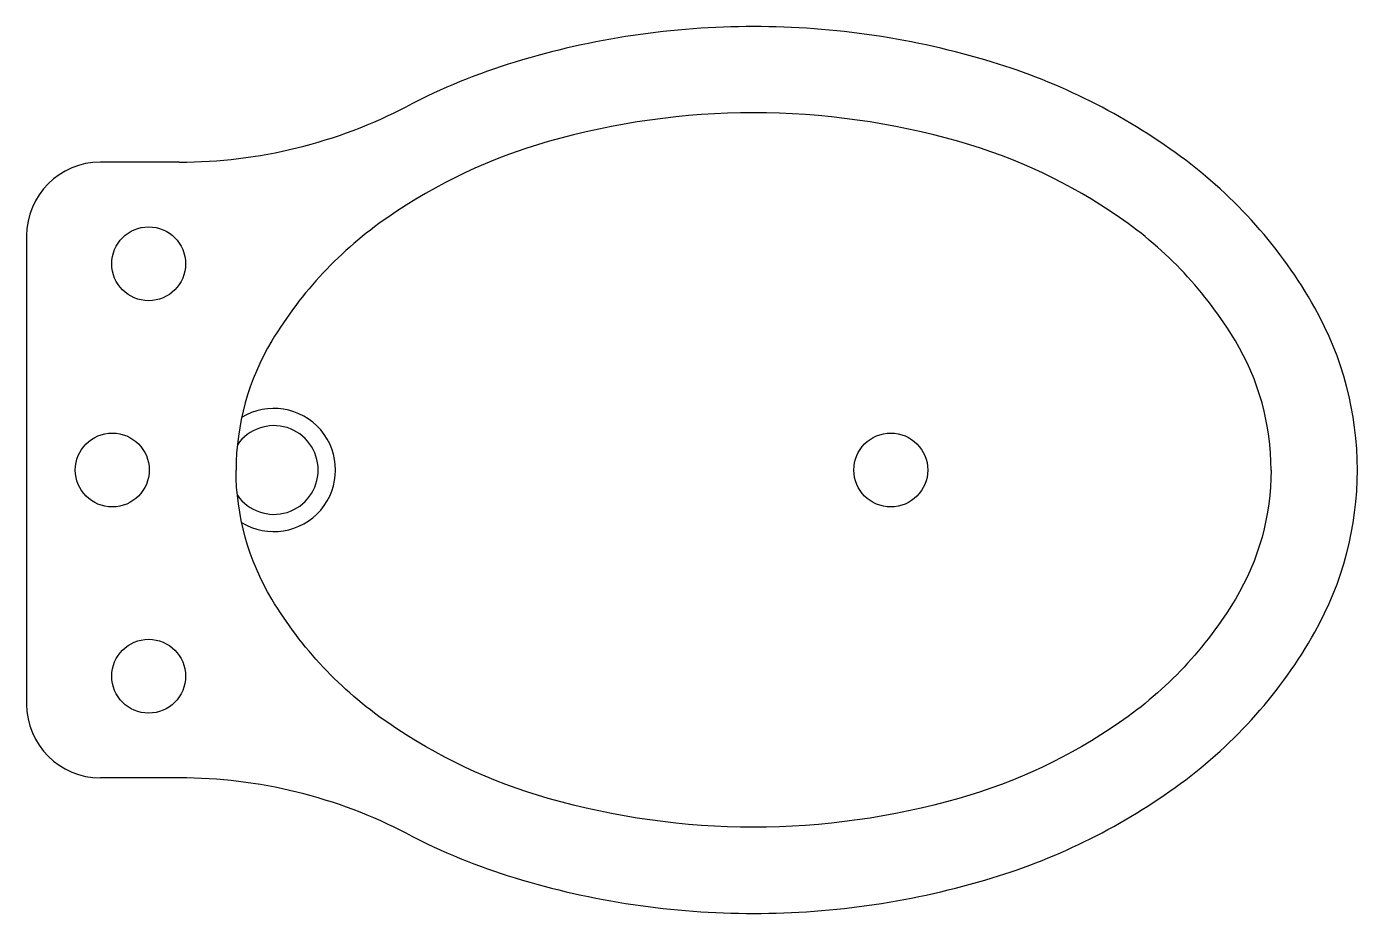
# Model space of a CAD drawing. Header units: millimetres. Extents: x -2981.231 to -2980.691, y 2974.262 to 2974.622.
import ezdxf

# ---------------------------------------------------------------- set-up
doc = ezdxf.new("R2010")
doc.units = ezdxf.units.MM
doc.header["$LTSCALE"] = 10
doc.layers.add('banheiro_louças', color=2, linetype='Continuous')

msp = doc.modelspace()

# ---------------------------------------------------------------- linework, layer by layer
at = {"layer": 'banheiro_louças'}
for p, q in [((-2981.168630590428, 2974.567309005025), (-2981.200586977161, 2974.567309005026)), ((-2981.23058697716, 2974.537309005026), (-2981.23058697716, 2974.347309005026)), ((-2981.168630590428, 2974.317309005026), (-2981.200586977161, 2974.317309005026))]:
    msp.add_line(p, q, dxfattribs=at)
for points in [[(-2980.725586977161, 2974.442309005026, 0.1359133949588554), (-2980.74010989396, 2974.4947491745, 0.1069419481408648), (-2980.787094553112, 2974.544839488298, 0.08161485654197682), (-2980.852243992068, 2974.575625004241, 0.06975481814110573), (-2980.935586977161, 2974.587309005025, 0.06975481814110762), (-2981.018929962254, 2974.575625004241, 0.08161485654198371), (-2981.08407940121, 2974.544839488298, 0.1069419481408589), (-2981.131064060361, 2974.4947491745, 0.1359133949588967), (-2981.145586977161, 2974.442309005026, 0.135913394958832)], [(-2980.725586977161, 2974.442309005026, -0.1359133949588554), (-2980.74010989396, 2974.389868835551, -0.1069419481408648), (-2980.787094553112, 2974.339778521754, -0.08161485654197682), (-2980.852243992068, 2974.30899300581, -0.06975481814110573), (-2980.935586977161, 2974.297309005025, -0.06975481814110762), (-2981.018929962254, 2974.30899300581, -0.08161485654198371), (-2981.08407940121, 2974.339778521754, -0.1069419481408589), (-2981.131064060361, 2974.389868835551, -0.1359133949588967), (-2981.145586977161, 2974.442309005026, -0.135913394958832)]]:
    msp.add_lwpolyline(points, format="xyb", dxfattribs=at)
for centre in [(-2981.181058699613, 2974.526017664031), (-2981.195818794715, 2974.442309005026), (-2981.181058699613, 2974.35860034602)]:
    msp.add_circle(centre, 0.01499999999998636, dxfattribs=at)
at = {"layer": 'banheiro_louças', "color": 1}
msp.add_circle((-2980.879916587964, 2974.442309005026), 0.01499999999998636, dxfattribs=at)
at = {"layer": 'banheiro_louças'}
for centre, radius, start, end in [((-2980.935586977161, 2974.289950450507), 0.3323585545186871, 90, 106.9260627177749), ((-2980.935586977161, 2974.289950450507), 0.3323585545186871, 73.07393728222515, 90), ((-2980.958360765214, 2974.36478541193), 0.2541350486304752, 106.9260627177749, 117.5816161710896), ((-2980.912813189108, 2974.36478541193), 0.2541350486304752, 53.69550287693198, 73.07393728222515), ((-2981.168630590428, 2974.767309005025), 0.1999999999998181, 270, 297.5816161710896), ((-2980.877961305658, 2974.412222697737), 0.1952712238753779, 29.4138987128932, 53.69550287693198), ((-2981.200586977161, 2974.537309005026), 0.02999999999997272, 90, 180), ((-2980.824596984035, 2974.442309005026), 0.1340100068735021, 0, 29.4138987128932), ((-2980.824596984035, 2974.442309005026), 0.1340100068735021, 330.5861012871068, 0), ((-2980.877961305658, 2974.472395312314), 0.1952712238753779, 306.3044971230681, 330.5861012871068), ((-2981.200586977161, 2974.347309005026), 0.02999999999997272, 180, 270), ((-2981.168630590428, 2974.117309005026), 0.1999999999998181, 62.41838382891039, 90), ((-2980.912813189108, 2974.519832598122), 0.2541350486304752, 286.9260627177749, 306.3044971230681), ((-2980.958360765214, 2974.519832598122), 0.2541350486304752, 242.4183838289104, 253.0739372822252), ((-2980.935586977161, 2974.594667559544), 0.3323585545186871, 253.0739372822252, 270), ((-2980.935586977161, 2974.594667559544), 0.3323585545186871, 270, 286.9260627177749)]:
    msp.add_arc(centre, radius, start, end, dxfattribs=at)
at = {"layer": 'banheiro_louças', "color": 1}
for radius, start, end in [(0.02499999999997726, 238.4533499572534, 121.5466500427467), (0.01799999999998363, 214.5938944913709, 145.4061055086291)]:
    msp.add_arc((-2981.130255867769, 2974.442309005026), radius, start, end, dxfattribs=at)

doc.saveas('drawing.dxf')
